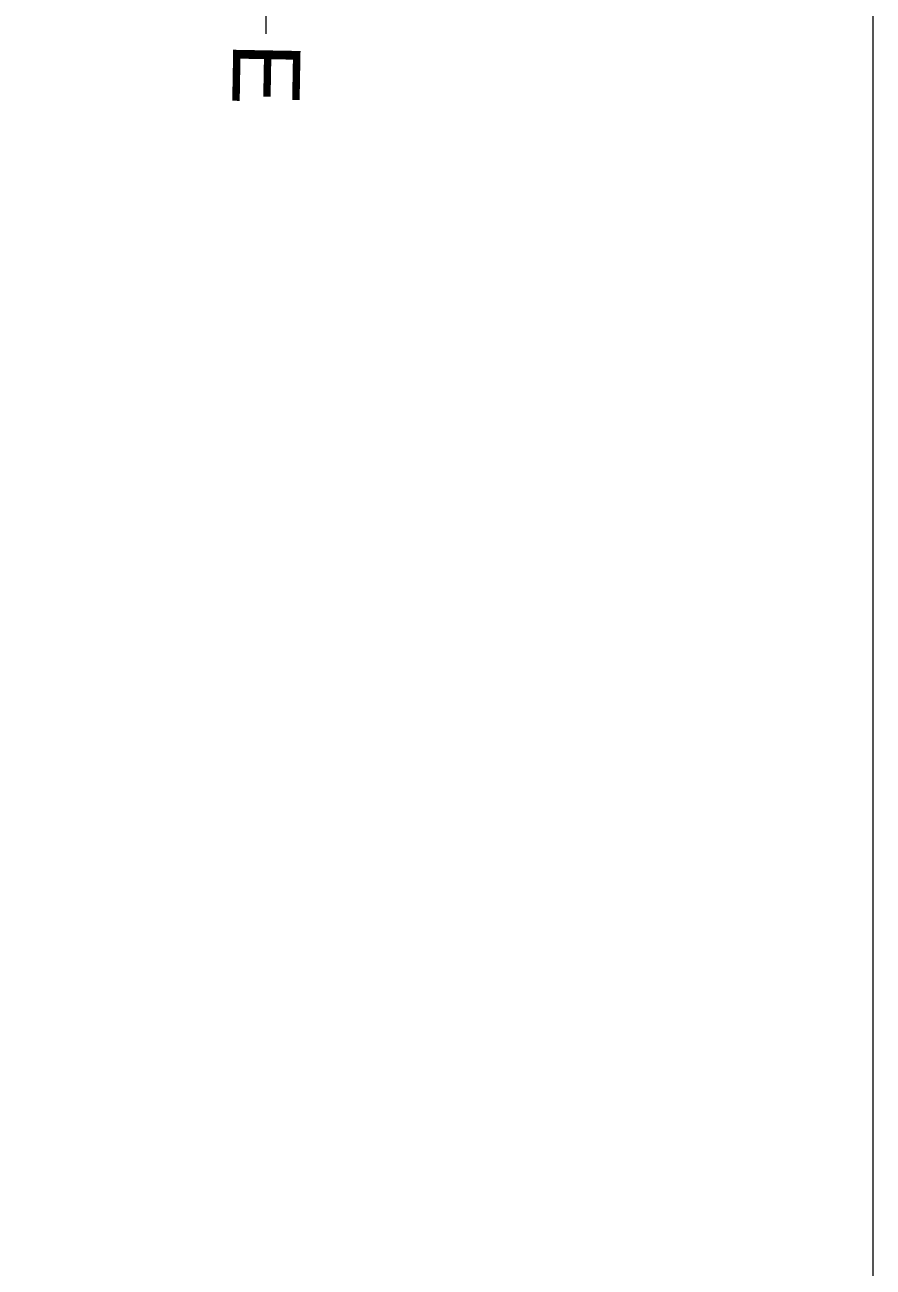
# Model space of a CAD drawing. Header units: inches. Extents: x -114 to 635, y -137 to 57.
# Drawn here: x 115.33 to 123.1, y 20.36 to 31.76 of the extents above; entities that cross this region are included whole.
import ezdxf
from ezdxf.enums import TextEntityAlignment as Align

# ---------------------------------------------------------------- set-up
doc = ezdxf.new("R2010")
doc.units = ezdxf.units.IN
doc.header["$MEASUREMENT"] = 0
doc.layers.add('A-ARROW', color=1, linetype='Continuous', lineweight=5)
doc.layers.add('BORDER A2', color=7, linetype='Continuous', lineweight=50)
doc.styles.get("Standard").update_dxf_attribs({"font": 'arial.ttf'})

# ---------------------------------------------------------------- blocks, each defined once
blk = doc.blocks.new('NOTH')
at = {"layer": 'A-ARROW'}
h = blk.add_hatch(color=256, dxfattribs=at)
h.paths.add_polyline_path([(0.7367880207187341, 0), (0.6575899677640109, 0.0183679669693504), (0.5777283029631805, 0.0368898418159631), (0.138709133292366, 0.1387091331513375), (1.847e-13, -3.695e-13)])
h.paths.add_polyline_path([(1.421e-13, 1.052554315272032), (-0.0481682284584935, 0.7352118123715456), (-0.0603320410307902, 0.6550740360918894), (-0.0725869453558943, 0.5743361277810948), (-0.1387091332541104, 0.138709133151707), (1.847e-13, -3.695e-13)])
h.paths.add_polyline_path([(-0.7367880206932682, 5.4e-13), (-0.6575899677639683, -0.0183679669692367), (-0.5777283029244984, -0.036889841816361), (-0.1387091332536698, -0.138709133151707), (1.847e-13, -3.695e-13)])
h.paths.add_polyline_path([(0.1387091332923234, -0.1387091331515364), (1.847e-13, -3.695e-13), (-1.847e-13, -0.736788020910808), (0.018367967033555, -0.6575899678792894), (0.0368898419054631, -0.5777283031165439)])
h = blk.add_hatch(color=256, dxfattribs=at)
edge = h.paths.add_edge_path()
edge.add_ellipse((1.847e-13, -3.695e-13), major_axis=(-0.4651676837564604, 0.4651676837565617), ratio=0.9999999998919108, start_angle=-89.99999999921107, end_angle=-50.262072299546)
edge.add_line((0.060332041053556, 0.6550740361128362), (0.0725869453426498, 0.574336127870339))
edge.add_ellipse((1.847e-13, -3.695e-13), major_axis=(0.4093475616569167, 0.4093475616568277), ratio=0.9999999997555454, start_angle=0, end_angle=37.79691486913919, ccw=False)
edge.add_line((0.4093475615218411, 0.4093475617780201), (0.4651676837811465, 0.4651676836406013))
edge = h.paths.add_edge_path()
edge.add_ellipse((1.847e-13, -3.695e-13), major_axis=(0.5209878057300275, 0.5209878057299147), ratio=0.9999999999968756, start_angle=314.9999999999104, end_angle=359.9999999985911)
edge.add_line((0.5209878057426921, 0.5209878057171125), (0.465167683772478, 0.4651676836316483))
edge.add_ellipse((1.847e-13, -3.695e-13), major_axis=(-0.4651676837320017, 0.4651676837321025), ratio=0.9999999999444913, start_angle=226.5999839728725, end_angle=270.00000000078893, ccw=False)
edge.add_line((0.6575899677875441, 0.0183679669641208), (0.7367880206930125, 5.854899898238841e-12))
edge = h.paths.add_edge_path()
edge.add_ellipse((1.847e-13, -3.695e-13), major_axis=(-0.4093475616568274, 0.4093475616569162), ratio=0.9999999999629564, start_angle=180, end_angle=221.34643715917, ccw=False)
edge.add_line((0.4093475617774092, -0.4093475615211162), (0.4651676837726911, -0.4651676836316483))
edge.add_ellipse((1.847e-13, -3.695e-13), major_axis=(0.4651676837321025, 0.4651676837320017), ratio=0.9999999999444923, start_angle=269.9999999992111, end_angle=313.4000160271274)
edge.add_line((0.6575899677873595, -0.0183679669640924), (0.5777283029553502, -0.0368898418176116))
edge = h.paths.add_edge_path()
edge.add_ellipse((1.847e-13, -3.695e-13), major_axis=(-0.5209878057299147, 0.5209878057300275), ratio=0.99999999996475, start_angle=134.9999999989901, end_angle=180.0000000014088)
edge.add_line((0.5209878057425783, -0.5209878057169705), (0.4651676837806919, -0.4651676836396632))
edge.add_ellipse((1.847e-13, -3.695e-13), major_axis=(0.4651676837133373, 0.4651676837132369), ratio=0.9999999999848316, start_angle=226.5999839861861, end_angle=269.99999999921124, ccw=False)
edge.add_line((0.0183679670573298, -0.6575899677758912), (5.373120004481535e-11, -0.7367880206779205))
edge = h.paths.add_edge_path()
edge.add_ellipse((1.847e-13, -3.695e-13), major_axis=(-0.4651676837132375, 0.4651676837133383), ratio=0.9999999999848308, start_angle=90.00000000078873, end_angle=133.4000160138138)
edge.add_line((-0.0183679670313666, -0.6575899677784208), (-0.0368898418879269, -0.577728303026845))
edge.add_ellipse((1.847e-13, -3.695e-13), major_axis=(-0.4093475617746752, 0.4093475617747643), ratio=0.999999999712108, start_angle=90, end_angle=131.3464371538943, ccw=False)
edge.add_line((-0.4093475617927142, -0.4093475615366346), (-0.4651676837807062, -0.4651676836402602))
edge = h.paths.add_edge_path()
edge.add_ellipse((1.847e-13, -3.695e-13), major_axis=(-0.4651676837320017, 0.4651676837321025), ratio=0.9999999999444913, start_angle=46.59998397287251, end_angle=90.00000000078887, ccw=False)
edge.add_line((-0.6575899677872316, -0.0183679669642061), (-0.7367880206930693, -1.704990315598565e-13))
edge.add_ellipse((1.847e-13, -3.695e-13), major_axis=(0.5209878057300275, 0.5209878057299147), ratio=0.9999999999968756, start_angle=134.9999999999105, end_angle=179.9999999985912)
edge.add_line((-0.5209878057426778, -0.5209878057170556), (-0.465167683772464, -0.4651676836315917))
edge = h.paths.add_edge_path()
edge.add_ellipse((1.847e-13, -3.695e-13), major_axis=(0.4651676837321025, 0.4651676837320017), ratio=0.9999999999444923, start_angle=89.99999999921107, end_angle=133.4000160271275)
edge.add_line((-0.6575899677872316, 0.0183679669641208), (-0.577728302956416, 0.0368898418086303))
edge.add_ellipse((1.847e-13, -3.695e-13), major_axis=(-0.4093475616568274, 0.4093475616569162), ratio=0.9999999999629564, start_angle=0, end_angle=41.34643715916991, ccw=False)
edge.add_line((-0.4093475615365493, 0.4093475617927709), (-0.4651676837725063, 0.4651676836317053))
edge = h.paths.add_edge_path()
edge.add_ellipse((1.847e-13, -3.695e-13), major_axis=(-0.5209878057299147, 0.5209878057300275), ratio=0.9999999999105192, start_angle=-41.2515596892217, end_angle=1.40879490012606e-09)
edge.add_line((-0.5209878057428057, 0.5209878057170556), (-0.465167683781374, 0.4651676836403455))
edge.add_ellipse((1.847e-13, -3.695e-13), major_axis=(0.4651676837565617, 0.4651676837564604), ratio=0.9999999998919108, start_angle=50.26207229954599, end_angle=89.99999999921113, ccw=False)
edge.add_line((-0.0603320410271522, 0.6550740361169858), (-0.048168228446599, 0.7352118124497622))
h = blk.add_hatch(color=256, dxfattribs=at)
edge = h.paths.add_edge_path()
edge.add_ellipse((1.847e-13, -3.695e-13), major_axis=(0.5209878057300275, 0.5209878057299147), ratio=0.9999999999105188, start_angle=359.9999999985911, end_angle=401.2515596892217)
edge.add_line((0.0481682284466558, 0.7352118124500179), (0.0603320410534565, 0.6550740361133764))
edge.add_ellipse((1.847e-13, -3.695e-13), major_axis=(-0.4651676837564604, 0.4651676837565617), ratio=0.9999999998919108, start_angle=-89.99999999921113, end_angle=-50.26207229954548, ccw=False)
edge.add_line((0.4651676837811607, 0.465167683639919), (0.5209878057428199, 0.520987805716743))
edge = h.paths.add_edge_path()
edge.add_ellipse((1.847e-13, -3.695e-13), major_axis=(0.4093475616569168, 0.4093475616568273), ratio=0.9999999999629559, start_angle=318.6535628408301, end_angle=360, ccw=False)
edge.add_line((0.5777283029555207, 0.0368898418178105), (0.6575899677874733, 0.0183679669639503))
edge.add_ellipse((1.847e-13, -3.695e-13), major_axis=(-0.4651676837320017, 0.4651676837321025), ratio=0.9999999999444913, start_angle=226.5999839728724, end_angle=270.0000000007889)
edge.add_line((0.4651676837726061, 0.4651676836312788), (0.409347561536521, 0.4093475617922311))
edge = h.paths.add_edge_path()
edge.add_ellipse((1.847e-13, -3.695e-13), major_axis=(0.4651676837321025, 0.4651676837320017), ratio=0.9999999999444923, start_angle=269.99999999921124, end_angle=313.40001602712755, ccw=False)
edge.add_line((0.4651676837726626, -0.4651676836317053), (0.5209878057427915, -0.5209878057170843))
edge.add_ellipse((1.847e-13, -3.695e-13), major_axis=(-0.5209878057299129, 0.5209878057300266), ratio=0.9999999999968752, start_angle=180.0000000014088, end_angle=225.0000000000895)
edge.add_line((0.7367880206929271, -6.1391e-12), (0.6575899677874589, -0.018367966964405))
edge = h.paths.add_edge_path()
edge.add_ellipse((1.847e-13, -3.695e-13), major_axis=(0.4093475617747643, 0.4093475617746752), ratio=0.9999999997121085, start_angle=228.6535628461057, end_angle=270, ccw=False)
edge.add_line((0.0368898419273762, -0.5777283030215871), (0.018367967057344, -0.6575899677760902))
edge.add_ellipse((1.847e-13, -3.695e-13), major_axis=(0.4651676837133373, 0.4651676837132369), ratio=0.9999999999848316, start_angle=226.599983986186, end_angle=269.9999999992111)
edge.add_line((0.4651676837808907, -0.4651676836403739), (0.4093475617927142, -0.4093475615367482))
edge = h.paths.add_edge_path()
edge.add_ellipse((1.847e-13, -3.695e-13), major_axis=(-0.4651676837132375, 0.4651676837133383), ratio=0.9999999999848308, start_angle=90.00000000078887, end_angle=133.400016013814, ccw=False)
edge.add_line((-0.465167683780962, -0.4651676836400327), (-0.520987805742877, -0.52098780571734))
edge.add_ellipse((1.847e-13, -3.695e-13), major_axis=(0.5209878057300275, 0.5209878057299147), ratio=0.9999999999647492, start_angle=179.9999999985912, end_angle=225.0000000010099)
edge.add_line((-5.3916e-11, -0.7367880206783184), (-0.0183679670313239, -0.6575899677784492))
edge = h.paths.add_edge_path()
edge.add_ellipse((1.847e-13, -3.695e-13), major_axis=(0.4093475616569168, 0.4093475616568273), ratio=0.9999999999629559, start_angle=138.6535628408301, end_angle=180, ccw=False)
edge.add_line((-0.5777283029566292, -0.0368898418086019), (-0.6575899677873025, -0.0183679669642345))
edge.add_ellipse((1.847e-13, -3.695e-13), major_axis=(-0.4651676837320017, 0.4651676837321025), ratio=0.9999999999444913, start_angle=46.59998397287242, end_angle=90.00000000078873)
edge.add_line((-0.4651676837725205, -0.4651676836315632), (-0.4093475617772527, -0.4093475615209742))
edge = h.paths.add_edge_path()
edge.add_ellipse((1.847e-13, -3.695e-13), major_axis=(-0.5209878057299129, 0.5209878057300266), ratio=0.9999999999968752, start_angle=1.408794900004402e-09, end_angle=45.00000000008949)
edge.add_line((-0.736788020693325, 4.263e-13), (-0.6575899677874874, 0.0183679669643766))
edge.add_ellipse((1.847e-13, -3.695e-13), major_axis=(0.4651676837321025, 0.4651676837320017), ratio=0.9999999999444923, start_angle=89.99999999921113, end_angle=133.4000160271276, ccw=False)
edge.add_line((-0.465167683772478, 0.4651676836313642), (-0.5209878057425926, 0.520987805716743))
edge = h.paths.add_edge_path()
edge.add_ellipse((1.847e-13, -3.695e-13), major_axis=(-0.409347561656827, 0.4093475616569161), ratio=0.9999999997555448, start_angle=-37.79691486913907, end_angle=0, ccw=False)
edge.add_line((-0.07258694534219501, 0.5743361278701685), (-0.060332041026868, 0.6550740361166733))
edge.add_ellipse((1.847e-13, -3.695e-13), major_axis=(0.4651676837565617, 0.4651676837564604), ratio=0.9999999998919108, start_angle=50.262072299546, end_angle=89.99999999921107)
edge.add_line((-0.4651676837810328, 0.465167683639919), (-0.4093475615216562, 0.4093475617776507))
for p, q in [((-5.68e-14, 1.052554315272145), (-0.0481682284583371, 0.7352118123711194)), ((-5.68e-14, 1.052554315272145), (0.0481682284587777, 0.7352118123713752)), ((0, 0), (-5.68e-14, 1.052554315272145)), ((-0.0603320410308044, 0.655074036091861), (-0.0725869453556953, 0.5743361277807538)), ((-0.0481682284583371, 0.7352118123711194), (-0.0603320410308044, 0.655074036091861)), ((0.0481682284587777, 0.7352118123713752), (0.0603320410566397, 0.6550740360920316)), ((0.0603320410566397, 0.6550740360920316), (0.0725869453562211, 0.5743361277807822)), ((-0.5209878057424647, 0.5209878057167145), (-0.6326280498287105, 0.6326280500851456)), ((-0.0725869453556953, 0.5743361277807538), (-0.1387091332538688, 0.1387091331513943)), ((0.0725869453562211, 0.5743361277807822), (0.1387091332923092, 0.1387091331512238)), ((0.5209878057427773, 0.5209878057170272), (0.632628049828611, 0.6326280500849464)), ((-0.4651676836997042, 0.4651676835587466), (-0.5209878057424647, 0.5209878057167145)), ((0.4651676836999883, 0.4651676835587466), (0.5209878057427773, 0.5209878057170272)), ((-0.4093475616567872, 0.4093475619131084), (-0.4651676836997042, 0.4651676835587466)), ((-0.1387091332538688, 0.1387091331513943), (-0.4093475616567872, 0.4093475619131084)), ((0.1387091332923092, 0.1387091331512238), (0.4093475616569294, 0.4093475619129663)), ((0.4093475616569294, 0.4093475619129663), (0.4651676836999883, 0.4651676835587466)), ((-0.5777283029243989, 0.0368898418156221), (-0.1387091332538688, 0.1387091331513943)), ((0, 0), (-0.1387091332538688, 0.1387091331513943)), ((0, 0), (0.1387091332923092, 0.1387091331512238)), ((0.5777283029628393, 0.03688984181602), (0.1387091332923092, 0.1387091331512238)), ((-1.052554315297524, -2.558e-13), (0, 0)), ((-0.7367880206930835, 1.705e-13), (-0.6575899677639541, 0.0183679669696346)), ((-0.7367880206930835, 1.705e-13), (-0.6575899677638973, -0.0183679669693504)), ((-0.7367880206930835, 1.705e-13), (0, 0)), ((-0.6575899677639541, 0.0183679669696346), (-0.5777283029243989, 0.0368898418156221)), ((0, 0), (-0.1387091332536698, -0.138709133151707)), ((-5.68e-14, -0.736788020910808), (0, 0)), ((0, 0), (0.1387091332923234, -0.1387091331515364)), ((0, 0), (0.7367880207187198, -2.558e-13)), ((0, 0), (1.05255431529781, -1.421e-13)), ((0.6575899677640962, 0.0183679669692651), (0.5777283029628393, 0.03688984181602)), ((0.7367880207187198, -2.558e-13), (0.6575899677640962, 0.0183679669692651)), ((-0.6575899677638973, -0.0183679669693504), (-0.5777283029244984, -0.036889841816361)), ((-0.5777283029244984, -0.036889841816361), (-0.1387091332536698, -0.138709133151707)), ((0.5777283029628535, -0.0368898418159063), (0.1387091332923234, -0.1387091331515364)), ((0.6575899677640252, -0.0183679669699473), (0.5777283029628535, -0.0368898418159063)), ((0.7367880207187198, -2.558e-13), (0.6575899677640252, -0.0183679669699473)), ((-0.1387091332536698, -0.138709133151707), (-0.4093475616569864, -0.409347561400523)), ((-0.036889841867449, -0.5777283031165439), (-0.1387091332536698, -0.138709133151707)), ((0.0368898419057047, -0.5777283031167997), (0.1387091332923234, -0.1387091331515364)), ((0.1387091332923234, -0.1387091331515364), (0.4093475616568867, -0.4093475614008071)), ((-0.4651676836999032, -0.4651676835590309), (-0.5209878057427347, -0.5209878057173967)), ((-0.4093475616569864, -0.409347561400523), (-0.4651676836999032, -0.4651676835590309)), ((0.4093475616568867, -0.4093475614008071), (0.4651676836998889, -0.4651676835590878)), ((0.4651676836998889, -0.4651676835590878), (0.5209878057425783, -0.5209878057169705)), ((-0.5209878057427347, -0.5209878057173967), (-0.632628049828796, -0.6326280495724462)), ((0.5209878057425783, -0.5209878057169705), (0.6326280498285402, -0.6326280495726451)), ((-5.68e-14, -1.05255431527206), (-5.68e-14, -0.736788020910808))]:
    blk.add_line(p, q, dxfattribs=at)
for major_axis, ratio, start_param, end_param in [((-0.5209878057299123, 0.5209878057300255), 0.9999999999105199, -0.7199755381598874, 2.45881e-11), ((0.4651676837565609, 0.4651676837564598), 0.9999999998919112, 0.8772386505025153, 1.570796326781126), ((0.5209878057300255, 0.5209878057299123), 0.999999999910519, 6.283185307154998, 7.003160845339472), ((-0.4651676837564598, 0.4651676837565609), 0.9999999998919112, -1.570796326781126, -0.8772386505025153), ((-0.4093475616568267, 0.4093475616569159), 0.9999999997555448, -0.6596806115624795, 0), ((0.4093475616569159, 0.4093475616568267), 0.9999999997555448, 0, 0.6596806115624795), ((-0.5209878057299127, 0.5209878057300262), 0.9999999999968756, 2.45881e-11, 0.7853981633990103), ((0.5209878057300255, 0.5209878057299123), 0.999999999996876, 5.497787143780575, 6.283185307154998), ((0.4651676837321023, 0.4651676837320012), 0.9999999999444916, 1.570796326781126, 2.328269501886581), ((-0.4093475616568263, 0.4093475616569155), 0.9999999999629564, 0, 0.7216314623964455), ((0.4093475616569159, 0.4093475616568269), 0.9999999999629562, 5.561553844783139, 6.283185307179584), ((-0.4651676837320012, 0.4651676837321023), 0.999999999944491, 3.954915805293002, 4.712388980398459), ((0.5209878057300255, 0.5209878057299123), 0.999999999996876, 2.356194490190779, 3.141592653565203), ((-0.4651676837320012, 0.4651676837321023), 0.999999999944491, 0.8133231517032118, 1.570796326808665), ((0.4093475616569159, 0.4093475616568269), 0.9999999999629562, 2.419961191193345, 3.141592653589792), ((-0.4093475616568263, 0.4093475616569155), 0.9999999999629564, 3.141592653589792, 3.863224115986238), ((0.4651676837321023, 0.4651676837320012), 0.9999999999444916, 4.712388980370919, 5.469862155476373), ((-0.5209878057299127, 0.5209878057300262), 0.9999999999968756, 3.141592653614381, 3.926990816988803), ((-0.4651676837132357, 0.4651676837133368), 0.9999999999848312, 1.570796326808665, 2.328269501654212), ((-0.4093475617746752, 0.4093475617747643), 0.9999999997121072, 1.570796326794896, 2.292427789099265), ((0.4651676837133376, 0.4651676837132362), 0.9999999999848316, 3.954915805525373, 4.712388980370919), ((0.4093475617747635, 0.4093475617746745), 0.999999999712108, 3.990757518080319, 4.712388980384689), ((0.5209878057300255, 0.5209878057299123), 0.9999999999647496, 3.141592653565203, 3.926990817004866), ((-0.5209878057299125, 0.5209878057300258), 0.9999999999647496, 2.356194490174718, 3.141592653614381)]:
    blk.add_ellipse((3.553e-13, -2.842e-13), major_axis=major_axis, ratio=ratio, start_param=start_param, end_param=end_param, dxfattribs=at)
for s, p in [('N', (0.0144832284225913, 1.347818954500012)), ('W', (-1.353998589916471, 0.0105449277088212)), ('E', (1.353998589916358, 0.0105449277088212)), ('S', (0.0120693570188166, -1.298608181295634))]:
    blk.add_text(s, height=0.5052260713060049, rotation=359.9383920510186, dxfattribs=at).set_placement(p, align=Align.MIDDLE)

msp = doc.modelspace()

# ---------------------------------------------------------------- linework, layer by layer
at = {"layer": 'BORDER A2', "lineweight": 5}
msp.add_lwpolyline([(77.5034065115542, -2.308414670989677), (123.1034065115543, -2.308414670989677), (123.1034065115543, 37.89158532901048), (77.5034065115542, 37.89158532901037)], close=True, dxfattribs=at)

# ---------------------------------------------------------------- block references
at = {"layer": 'A-ARROW', "xscale": 1.222382910869702, "yscale": 1.222382910869702, "zscale": 1.222382910869702, "rotation": 269.0250964440875}
msp.add_blockref('NOTH', (117.5565470073276, 32.96107418183234), dxfattribs=at)

doc.saveas('drawing.dxf')
